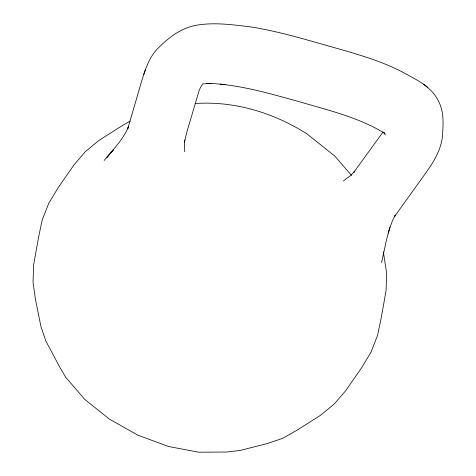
<?xml version="1.0" encoding="UTF-8"?>
<svg xmlns="http://www.w3.org/2000/svg" width="476" height="476" viewBox="0 0 476 476"><rect width="100%" height="100%" fill="white"/><g stroke="black" fill="none" stroke-linecap="round" stroke-linejoin="round"><path stroke-width="0.71" d="M381.585 262.591L386.667 239.041L389.85 227.647L388.136 233.258M389.166 229.914L392.486 220.59L395.354 215.128L394.378 216.729L425.508 173.347C433.065 162.756 440.336 151.243 442.228 138.111C443.221 125.771 444.489 112.205 438.378 100.936C431.054 85.763 414.953 79.046 401.089 71.341C382.555 61.856 362.516 55.811 342.613 49.962C312.321 41.596 282.226 31.957 251.132 26.971C233.21 24.817 214.741 22.116 196.814 25.186C181.1 27.792 168.409 37.741 157.526 48.766C149.071 57.465 145.293 69.49 141.753 80.819L127.711 128.871L128.449 126.759C123.683 138.451 114.716 147.768 106.862 157.425L113.502 149.642L111.33 152.153M145.531 69.3L143.776 74.316M383.126 131.87L353.591 172.621L354.852 171.045L350.818 175.4L343.38 180.993M104.107 160.507L109.177 154.688M130.174 121.118L123.141 125.087L99.246 140.212L85.567 151.439L74.018 164.833L58.179 187.663L48.814 203.181L42.203 219.977L38.467 237.762L33.629 264.918L33.034 282.209L35.462 299.422L40.93 326.512L45.88 341.078L59.524 366.716L65.801 377.42L84.829 399.447L109.426 419.148L137.921 435.183L168.367 446.458L198.694 452.2L226.832 452.022L240.196 450.427L267.161 443.596L282.476 438.42L296.548 430.494L320.443 415.364L334.122 404.136L345.671 390.742L361.51 367.912L370.875 352.395L377.486 335.598L381.222 317.813L386.06 290.657L386.655 273.367L383.364 251.881M206.286 83.478L211.576 83.461L202.711 83.913L200.414 87.536L199.057 90.791L187.092 131.227L184.39 142.312L184.777 140.033L184.39 145.632L184.795 151.802M208.905 83.359C239.678 84.621 269.458 93.486 298.964 101.602C328.172 110.283 358.773 117.269 384.953 133.506L383.769 132.548L385.376 135.065M195.077 103.536C234.555 100.781 274.063 112.889 307.187 134.054L334.86 156.128L351.514 175.406M220.251 84.163L225.273 84.68M423.408 84.103L427.698 87.263"/></g></svg>
